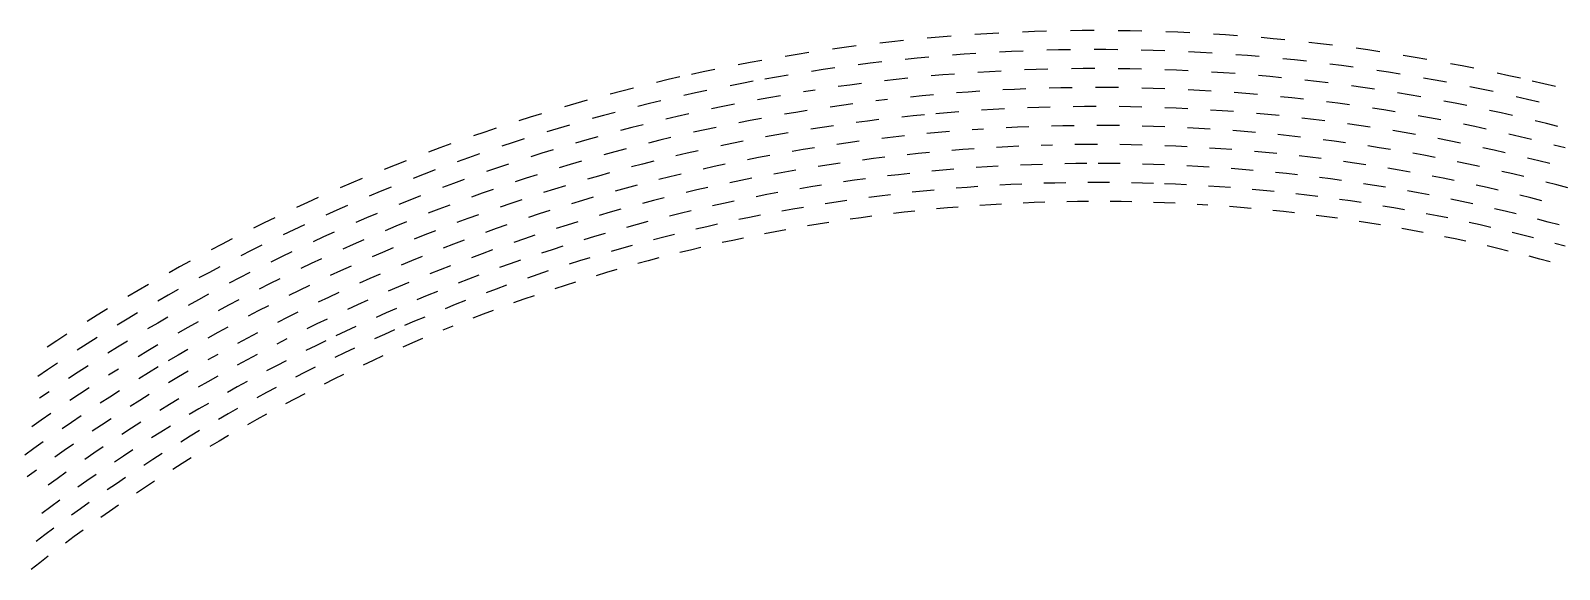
# Model space of a CAD drawing. Header units: metres. Extents: x -298 to 300, y -298 to 299.
# Drawn here: x -167.5 to 73.3, y 214.4 to 299.3 of the extents above; entities that cross this region are included whole.
import ezdxf

# ---------------------------------------------------------------- set-up
doc = ezdxf.new("R2010")
doc.units = ezdxf.units.M

msp = doc.modelspace()

# ---------------------------------------------------------------- linework, layer by layer
for p, q in [((-16.900705, 298.7572, -692.8203), (-18.777231, 298.6421, -692.8203)), ((-15.023447, 298.86053, -692.8203), (-16.900705, 298.7572, -692.8203)), ((-9.388193, 299.09973, -692.8203), (-11.26716, 299.03186, -692.8203)), ((-7.508921, 299.15588, -692.8203), (-9.388193, 299.09973, -692.8203)), ((-1.869211, 299.25342, -692.8203), (-3.749277, 299.23273, -692.8203)), ((0.011038, 299.26233, -692.8203), (-1.869211, 299.25342, -692.8203)), ((5.651602, 299.21814, -692.8203), (3.771475, 299.2447, -692.8203)), ((7.531546, 299.17975, -692.8203), (5.651602, 299.21814, -692.8203)), ((13.169485, 298.99377, -692.8203), (11.290518, 299.06763, -692.8203)), ((15.047903, 298.9082, -692.8203), (13.169485, 298.99377, -692.8203)), ((20.679617, 298.58063, -692.8203), (18.80303, 298.70166, -692.8203)), ((22.55535, 298.44788, -692.8203), (20.679617, 298.58063, -692.8203)), ((-39.351513, 296.599, -692.8203), (-41.21388, 296.3429, -692.8203)), ((-37.48762, 296.84344, -692.8203), (-39.351513, 296.599, -692.8203)), ((-31.887094, 297.5064, -692.8203), (-33.75532, 297.29712, -692.8203)), ((-30.017527, 297.70392, -692.8203), (-31.887094, 297.5064, -692.8203)), ((-24.401926, 298.22595, -692.8203), (-26.274912, 298.06372, -692.8203)), ((-22.527903, 298.37646, -692.8203), (-24.401926, 298.22595, -692.8203)), ((-5.599497, 296.20953, -692.8203), (-7.460398, 296.1654, -692.8203)), ((-3.738352, 296.24194, -692.8203), (-5.599497, 296.20953, -692.8203)), ((1.845999, 296.26892, -692.8203), (-0.015513, 296.2716, -692.8203)), ((3.707449, 296.25452, -692.8203), (1.845999, 296.26892, -692.8203)), ((9.290884, 296.14117, -692.8203), (7.429983, 296.19067, -692.8203)), ((28.177298, 297.97882, -692.8203), (26.304312, 298.1469, -692.8203)), ((30.049185, 297.79895, -692.8203), (28.177298, 297.97882, -692.8203)), ((35.657764, 297.18872, -692.8203), (33.78954, 297.40393, -692.8203)), ((37.524647, 296.96185, -692.8203), (35.657764, 297.18872, -692.8203)), ((43.11632, 296.21094, -692.8203), (41.254017, 296.4729, -692.8203)), ((44.97698, 295.93713, -692.8203), (43.11632, 296.21094, -692.8203)), ((-54.199352, 294.2232, -692.8203), (-56.046276, 293.87384, -692.8203)), ((-52.35023, 294.5609, -692.8203), (-54.199352, 294.2232, -692.8203)), ((-46.79054, 295.5044, -692.8203), (-48.645763, 295.20154, -692.8203)), ((-44.933422, 295.79553, -692.8203), (-46.79054, 295.5044, -692.8203)), ((-35.29304, 294.10352, -692.8203), (-37.139843, 293.87286, -692.8203)), ((-33.444836, 294.32245, -692.8203), (-35.29304, 294.10352, -692.8203)), ((-27.892282, 294.90967, -692.8203), (-29.744394, 294.7256, -692.8203)), ((-26.039072, 295.08215, -692.8203), (-27.892282, 294.90967, -692.8203)), ((-20.473337, 295.52966, -692.8203), (-22.329538, 295.39215, -692.8203)), ((-18.616282, 295.65552, -692.8203), (-20.473337, 295.52966, -692.8203)), ((-13.040842, 295.963, -692.8203), (-14.899973, 295.8722, -692.8203)), ((-11.181162, 296.04224, -692.8203), (-13.040842, 295.963, -692.8203)), ((11.15148, 296.07996, -692.8203), (9.290884, 296.14117, -692.8203)), ((16.730581, 295.82635, -692.8203), (14.871389, 295.9226, -692.8203)), ((18.589102, 295.71844, -692.8203), (16.730581, 295.82635, -692.8203)), ((24.160269, 295.32465, -692.8203), (22.304007, 295.4676, -692.8203)), ((26.015615, 295.17004, -692.8203), (24.160269, 295.32465, -692.8203)), ((31.575308, 294.63635, -692.8203), (29.723196, 294.82593, -692.8203)), ((33.426258, 294.43518, -692.8203), (31.575308, 294.63635, -692.8203)), ((38.970997, 293.76196, -692.8203), (37.124134, 293.998, -692.8203)), ((40.816395, 293.51428, -692.8203), (38.970997, 293.76196, -692.8203)), ((50.548267, 295.0459, -692.8203), (48.693043, 295.3546, -692.8203)), ((52.40154, 294.72546, -692.8203), (50.548267, 295.0459, -692.8203)), ((57.948902, 293.69446, -692.8203), (56.101917, 294.04974, -692.8203)), ((-67.07819, 291.5348, -692.8203), (-68.907845, 291.1046, -692.8203)), ((-65.2458, 291.9535, -692.8203), (-67.07819, 291.5348, -692.8203)), ((-61.573376, 292.7563, -692.8203), (-63.41084, 292.36066, -692.8203)), ((-59.73335, 293.14038, -692.8203), (-61.573376, 292.7563, -692.8203)), ((-50.020763, 291.9347, -692.8203), (-51.853344, 291.6117, -692.8203)), ((-48.18617, 292.24622, -692.8203), (-50.020763, 291.9347, -692.8203)), ((-42.67085, 293.11157, -692.8203), (-44.511242, 292.83466, -692.8203)), ((-40.828808, 293.37695, -692.8203), (-42.67085, 293.11157, -692.8203)), ((-31.166636, 291.56787, -692.8203), (-32.997448, 291.36328, -692.8203)), ((-29.334543, 291.761, -692.8203), (-31.166636, 291.56787, -692.8203)), ((-23.831308, 292.27118, -692.8203), (-25.666819, 292.11267, -692.8203)), ((-21.994883, 292.4182, -692.8203), (-23.831308, 292.27118, -692.8203)), ((-16.480356, 292.78992, -692.8203), (-18.319345, 292.6776, -692.8203)), ((-14.640696, 292.89075, -692.8203), (-16.480356, 292.78992, -692.8203)), ((-9.118357, 293.12378, -692.8203), (-10.959665, 293.05774, -692.8203)), ((-7.276743, 293.17834, -692.8203), (-9.118357, 293.12378, -692.8203)), ((-1.75001, 293.27258, -692.8203), (-3.592478, 293.2528, -692.8203)), ((0.09252, 293.28088, -692.8203), (-1.75001, 293.27258, -692.8203)), ((5.620047, 293.2362, -692.8203), (3.777578, 293.2627, -692.8203)), ((7.462271, 293.19812, -692.8203), (5.620047, 293.2362, -692.8203)), ((12.987112, 293.0146, -692.8203), (11.145865, 293.08734, -692.8203)), ((14.827932, 292.93024, -692.8203), (12.987112, 293.0146, -692.8203)), ((20.34667, 292.6079, -692.8203), (18.507742, 292.72693, -692.8203)), ((22.184805, 292.4773, -692.8203), (20.34667, 292.6079, -692.8203)), ((27.69396, 292.01636, -692.8203), (25.858511, 292.18152, -692.8203)), ((29.52831, 291.83966, -692.8203), (27.69396, 292.01636, -692.8203)), ((35.02434, 291.24036, -692.8203), (33.19353, 291.45166, -692.8203)), ((46.3427, 292.70184, -692.8203), (44.502308, 292.98425, -692.8203)), ((48.181324, 292.4079, -692.8203), (46.3427, 292.70184, -692.8203)), ((53.68572, 291.4568, -692.8203), (51.852894, 291.7854, -692.8203)), ((55.516468, 291.11676, -692.8203), (53.68572, 291.4568, -692.8203)), ((59.793568, 293.3275, -692.8203), (57.948902, 293.69446, -692.8203)), ((65.31347, 292.15735, -692.8203), (63.47594, 292.55896, -692.8203)), ((67.14849, 291.74414, -692.8203), (65.31347, 292.15735, -692.8203)), ((-74.38001, 289.74524, -692.8203), (-76.19825, 289.26917, -692.8203)), ((-72.558846, 290.20984, -692.8203), (-74.38001, 289.74524, -692.8203)), ((-62.8025, 289.43237, -692.8203), (-64.619026, 289.02905, -692.8203)), ((-60.983532, 289.82422, -692.8203), (-62.8025, 289.43237, -692.8203)), ((-55.512157, 290.93103, -692.8203), (-57.33827, 290.5736, -692.8203)), ((-53.68385, 291.2771, -692.8203), (-55.512157, 290.93103, -692.8203)), ((-49.40608, 289.00568, -692.8203), (-51.220226, 288.68658, -692.8203)), ((-43.951855, 289.8946, -692.8203), (-45.7718, 289.60974, -692.8203)), ((-38.48164, 290.68054, -692.8203), (-40.306713, 290.43005, -692.8203)), ((-36.65504, 290.91962, -692.8203), (-38.48164, 290.68054, -692.8203)), ((-27.111399, 288.97534, -692.8203), (-28.926096, 288.79626, -692.8203)), ((-25.295664, 289.143, -692.8203), (-27.111399, 288.97534, -692.8203)), ((-19.842356, 289.5775, -692.8203), (-21.66102, 289.4441, -692.8203)), ((-18.022898, 289.69952, -692.8203), (-19.842356, 289.5775, -692.8203)), ((-12.56019, 289.99695, -692.8203), (-14.381723, 289.90918, -692.8203)), ((-10.738169, 290.07312, -692.8203), (-12.56019, 289.99695, -692.8203)), ((-5.26948, 290.23315, -692.8203), (-7.092722, 290.19128, -692.8203)), ((-3.446055, 290.2636, -692.8203), (-5.26948, 290.23315, -692.8203)), ((2.025137, 290.28613, -692.8203), (0.201345, 290.2901, -692.8203)), ((3.848867, 290.27075, -692.8203), (2.025137, 290.28613, -692.8203)), ((9.319143, 290.15582, -692.8203), (7.495962, 290.20557, -692.8203)), ((11.141958, 290.0946, -692.8203), (9.319143, 290.15582, -692.8203)), ((16.60784, 289.84222, -692.8203), (14.786367, 289.93774, -692.8203)), ((18.42864, 289.73523, -692.8203), (16.60784, 289.84222, -692.8203)), ((23.886648, 289.34552, -692.8203), (22.068106, 289.48682, -692.8203)), ((25.704275, 289.19275, -692.8203), (23.886648, 289.34552, -692.8203)), ((36.85375, 291.01758, -692.8203), (35.02434, 291.24036, -692.8203)), ((42.33318, 290.2804, -692.8203), (40.50823, 290.5376, -692.8203)), ((44.156483, 290.01172, -692.8203), (42.33318, 290.2804, -692.8203)), ((49.615955, 289.13702, -692.8203), (47.797962, 289.44006, -692.8203)), ((51.431995, 288.82263, -692.8203), (49.615955, 289.13702, -692.8203)), ((60.995472, 290.0276, -692.8203), (59.171375, 290.4021, -692.8203)), ((62.817127, 289.6416, -692.8203), (60.995472, 290.0276, -692.8203)), ((70.81054, 290.8833, -692.8203), (68.98083, 291.31946, -692.8203)), ((72.63744, 290.4356, -692.8203), (70.81054, 290.8833, -692.8203)), ((-81.634346, 287.77283, -692.8203), (-83.43995, 287.25122, -692.8203)), ((-79.82545, 288.28296, -692.8203), (-81.634346, 287.77283, -692.8203)), ((-70.05262, 287.75092, -692.8203), (-71.858345, 287.30212, -692.8203)), ((-68.24415, 288.18835, -692.8203), (-70.05262, 287.75092, -692.8203)), ((-58.4557, 287.2964, -692.8203), (-60.258923, 286.9204, -692.8203)), ((-56.650158, 287.6609, -692.8203), (-58.4557, 287.2964, -692.8203)), ((-51.220226, 288.68658, -692.8203), (-53.03236, 288.35608, -692.8203)), ((-45.196423, 286.6728, -692.8203), (-46.996105, 286.38013, -692.8203)), ((-39.786816, 287.4828, -692.8203), (-41.591747, 287.22412, -692.8203)), ((-37.980297, 287.7301, -692.8203), (-39.786816, 287.4828, -692.8203)), ((-32.55183, 288.40393, -692.8203), (-34.362743, 288.19067, -692.8203)), ((-15.926889, 286.83008, -692.8203), (-17.728464, 286.7213, -692.8203)), ((-14.124704, 286.92755, -692.8203), (-15.926889, 286.83008, -692.8203)), ((-8.714853, 287.15198, -692.8203), (-10.518625, 287.0885, -692.8203)), ((-6.910715, 287.2041, -692.8203), (-8.714853, 287.15198, -692.8203)), ((-1.496714, 287.29248, -692.8203), (-3.301585, 287.27435, -692.8203)), ((0.308279, 287.29932, -692.8203), (-1.496714, 287.29248, -692.8203)), ((5.723013, 287.2516, -692.8203), (3.918203, 287.2788, -692.8203)), ((7.527639, 287.213, -692.8203), (5.723013, 287.2516, -692.8203)), ((12.939688, 287.0293, -692.8203), (11.136099, 287.10187, -692.8203)), ((14.74291, 286.94537, -692.8203), (12.939688, 287.0293, -692.8203)), ((20.148855, 286.62573, -692.8203), (18.347525, 286.74353, -692.8203)), ((21.949453, 286.49646, -692.8203), (20.148855, 286.62573, -692.8203)), ((31.150991, 288.66608, -692.8203), (29.336477, 288.85303, -692.8203)), ((32.964222, 288.4677, -692.8203), (31.150991, 288.66608, -692.8203)), ((38.39623, 287.80426, -692.8203), (36.586964, 288.03674, -692.8203)), ((40.20403, 287.56036, -692.8203), (38.39623, 287.80426, -692.8203)), ((45.617847, 286.76062, -692.8203), (43.81493, 287.03857, -692.8203)), ((47.419056, 286.4713, -692.8203), (45.617847, 286.76062, -692.8203)), ((56.86797, 287.8109, -692.8203), (55.058094, 288.15955, -692.8203)), ((58.675587, 287.45093, -692.8203), (56.86797, 287.8109, -692.8203)), ((64.08465, 286.30298, -692.8203), (62.284046, 286.69696, -692.8203)), ((68.267204, 288.41504, -692.8203), (66.45312, 288.83533, -692.8203)), ((70.07873, 287.9834, -692.8203), (68.267204, 288.41504, -692.8203)), ((-88.83643, 285.61877, -692.8203), (-90.6283, 285.052, -692.8203)), ((-87.041084, 286.1742, -692.8203), (-88.83643, 285.61877, -692.8203)), ((-82.62971, 284.37225, -692.8203), (-84.413826, 283.8446, -692.8203)), ((-77.25794, 285.88794, -692.8203), (-79.051704, 285.39392, -692.8203)), ((-75.46107, 286.3706, -692.8203), (-77.25794, 285.88794, -692.8203)), ((-71.02479, 284.42773, -692.8203), (-72.80958, 283.97296, -692.8203)), ((-65.653694, 285.72485, -692.8203), (-67.446785, 285.3037, -692.8203)), ((-63.85792, 286.13464, -692.8203), (-65.653694, 285.72485, -692.8203)), ((-54.17512, 285.0968, -692.8203), (-55.96455, 284.7478, -692.8203)), ((-52.383434, 285.43457, -692.8203), (-54.17512, 285.0968, -692.8203)), ((-46.996105, 286.38013, -692.8203), (-48.793835, 286.07623, -692.8203)), ((-41.05531, 284.27985, -692.8203), (-42.84004, 284.0133, -692.8203)), ((-35.691418, 285.0122, -692.8203), (-37.480907, 284.7793, -692.8203)), ((-33.900463, 285.2339, -692.8203), (-35.691418, 285.0122, -692.8203)), ((-28.519602, 285.83124, -692.8203), (-30.314463, 285.64343, -692.8203)), ((-26.723581, 286.0078, -692.8203), (-28.519602, 285.83124, -692.8203)), ((-23.128305, 286.32715, -692.8203), (-24.926462, 286.1731, -692.8203)), ((-21.329233, 286.46985, -692.8203), (-23.128305, 286.32715, -692.8203)), ((-4.945322, 284.2566, -692.8203), (-6.730967, 284.2168, -692.8203)), ((-3.159373, 284.28503, -692.8203), (-4.945322, 284.2566, -692.8203)), ((2.199087, 284.30328, -692.8203), (0.412893, 284.30847, -692.8203)), ((3.98522, 284.28687, -692.8203), (2.199087, 284.30328, -692.8203)), ((9.342642, 284.17047, -692.8203), (7.557058, 284.22046, -692.8203)), ((11.12792, 284.1092, -692.8203), (9.342642, 284.17047, -692.8203)), ((27.345877, 286.04102, -692.8203), (25.548025, 286.2041, -692.8203)), ((29.14269, 285.86658, -692.8203), (27.345877, 286.04102, -692.8203)), ((34.526234, 285.27563, -692.8203), (32.73296, 285.4839, -692.8203)), ((36.318226, 285.05615, -692.8203), (34.526234, 285.27563, -692.8203)), ((41.685413, 284.33008, -692.8203), (39.897816, 284.58337, -692.8203)), ((43.471363, 284.06555, -692.8203), (41.685413, 284.33008, -692.8203)), ((52.811268, 285.53577, -692.8203), (51.015797, 285.8589, -692.8203)), ((54.604664, 285.2013, -692.8203), (52.811268, 285.53577, -692.8203)), ((59.971912, 284.1305, -692.8203), (58.185047, 284.49866, -692.8203)), ((61.75646, 283.7511, -692.8203), (59.971912, 284.1305, -692.8203)), ((65.882744, 285.89764, -692.8203), (64.08465, 286.30298, -692.8203)), ((71.26147, 284.614, -692.8203), (69.471245, 285.05322, -692.8203)), ((73.04888, 284.1637, -692.8203), (71.26147, 284.614, -692.8203)), ((-95.98194, 283.28455, -692.8203), (-97.75892, 282.67297, -692.8203)), ((-94.20112, 283.8849, -692.8203), (-95.98194, 283.28455, -692.8203)), ((-89.74561, 282.19446, -692.8203), (-91.515816, 281.62213, -692.8203)), ((-84.413826, 283.8446, -692.8203), (-86.19453, 283.30566, -692.8203)), ((-79.91889, 282.04193, -692.8203), (-81.68842, 281.5313, -692.8203)), ((-78.14619, 282.54138, -692.8203), (-79.91889, 282.04193, -692.8203)), ((-72.80958, 283.97296, -692.8203), (-74.59144, 283.50696, -692.8203)), ((-68.42414, 281.99115, -692.8203), (-70.19367, 281.55273, -692.8203)), ((-66.65186, 282.41846, -692.8203), (-68.42414, 281.99115, -692.8203)), ((-61.319286, 283.63342, -692.8203), (-63.099377, 283.23962, -692.8203)), ((-59.536755, 284.0161, -692.8203), (-61.319286, 283.63342, -692.8203)), ((-55.280895, 281.83423, -692.8203), (-57.049877, 281.47833, -692.8203)), ((-49.96101, 282.83508, -692.8203), (-51.7364, 282.51257, -692.8203)), ((-48.183605, 283.14636, -692.8203), (-49.96101, 282.83508, -692.8203)), ((-42.84004, 284.0133, -692.8203), (-44.62306, 283.73547, -692.8203)), ((-36.983776, 281.82825, -692.8203), (-38.753185, 281.58728, -692.8203)), ((-31.666636, 282.4843, -692.8203), (-33.44044, 282.27673, -692.8203)), ((-29.891611, 282.68073, -692.8203), (-31.666636, 282.4843, -692.8203)), ((-24.559519, 283.203, -692.8203), (-26.338022, 283.0401, -692.8203)), ((-22.780039, 283.3548, -692.8203), (-24.559519, 283.203, -692.8203)), ((-17.436228, 283.74292, -692.8203), (-19.218332, 283.62476, -692.8203)), ((-12.085947, 284.03033, -692.8203), (-13.870005, 283.94574, -692.8203)), ((-10.301401, 284.1037, -692.8203), (-12.085947, 284.03033, -692.8203)), ((16.480947, 283.85815, -692.8203), (14.697134, 283.953, -692.8203)), ((18.26415, 283.75208, -692.8203), (16.480947, 283.85815, -692.8203)), ((23.609426, 283.36658, -692.8203), (21.828482, 283.50623, -692.8203)), ((25.389517, 283.2157, -692.8203), (23.609426, 283.36658, -692.8203)), ((30.723623, 282.69592, -692.8203), (28.946646, 282.88037, -692.8203)), ((32.49944, 282.50037, -692.8203), (30.723623, 282.69592, -692.8203)), ((37.81902, 281.84674, -692.8203), (36.04717, 282.07574, -692.8203)), ((39.589405, 281.60657, -692.8203), (37.81902, 281.84674, -692.8203)), ((48.818836, 283.20483, -692.8203), (47.038136, 283.50293, -692.8203)), ((50.597645, 282.8955, -692.8203), (48.818836, 283.20483, -692.8203)), ((55.922047, 281.90063, -692.8203), (54.14928, 282.2434, -692.8203)), ((57.692554, 281.54675, -692.8203), (55.922047, 281.90063, -692.8203)), ((67.09527, 282.54565, -692.8203), (65.31817, 282.95862, -692.8203)), ((68.869804, 282.12146, -692.8203), (67.09527, 282.54565, -692.8203)), ((-103.06617, 280.77155, -692.8203), (-104.827156, 280.1156, -692.8203)), ((-101.301094, 281.4165, -692.8203), (-103.06617, 280.77155, -692.8203)), ((-96.80427, 279.83862, -692.8203), (-98.559456, 279.222, -692.8203)), ((-91.515816, 281.62213, -692.8203), (-93.28236, 281.0387, -692.8203)), ((-86.97718, 279.93298, -692.8203), (-88.73322, 279.37805, -692.8203)), ((-85.21766, 280.4768, -692.8203), (-86.97718, 279.93298, -692.8203)), ((-75.48524, 280.1709, -692.8203), (-77.24311, 279.68823, -692.8203)), ((-73.72431, 280.64258, -692.8203), (-75.48524, 280.1709, -692.8203)), ((-64.10206, 279.94397, -692.8203), (-65.858894, 279.5327, -692.8203)), ((-62.342724, 280.34412, -692.8203), (-64.10206, 279.94397, -692.8203)), ((-57.049877, 281.47833, -692.8203), (-58.81654, 281.11133, -692.8203)), ((-51.091625, 279.5902, -692.8203), (-52.84663, 279.26062, -692.8203)), ((-45.81471, 280.5125, -692.8203), (-47.575634, 280.21606, -692.8203)), ((-44.05189, 280.79785, -692.8203), (-45.81471, 280.5125, -692.8203)), ((-38.753185, 281.58728, -692.8203), (-40.52113, 281.3352, -692.8203)), ((-32.982616, 279.31934, -692.8203), (-34.73646, 279.10358, -692.8203)), ((-27.713388, 279.9005, -692.8203), (-29.471018, 279.71777, -692.8203)), ((-25.95466, 280.07214, -692.8203), (-27.713388, 279.9005, -692.8203)), ((-20.672312, 280.5207, -692.8203), (-22.43403, 280.3822, -692.8203)), ((-18.909678, 280.64807, -692.8203), (-20.672312, 280.5207, -692.8203)), ((-13.617502, 280.96375, -692.8203), (-15.382212, 280.86963, -692.8203)), ((-11.852182, 281.0468, -692.8203), (-13.617502, 280.96375, -692.8203)), ((-6.553537, 281.22943, -692.8203), (-8.320139, 281.1797, -692.8203)), ((-1.252146, 281.31213, -692.8203), (-3.01948, 281.29565, -692.8203)), ((0.515249, 281.3175, -692.8203), (-1.252146, 281.31213, -692.8203)), ((5.81719, 281.26703, -692.8203), (4.049978, 281.29492, -692.8203)), ((7.584219, 281.22797, -692.8203), (5.81719, 281.26703, -692.8203)), ((12.883535, 281.04425, -692.8203), (11.117483, 281.11658, -692.8203)), ((14.649099, 280.96082, -692.8203), (12.883535, 281.04425, -692.8203)), ((19.942312, 280.64392, -692.8203), (18.178518, 280.76062, -692.8203)), ((21.705252, 280.5161, -692.8203), (19.942312, 280.64392, -692.8203)), ((26.989065, 280.06635, -692.8203), (25.22875, 280.22736, -692.8203)), ((28.748343, 279.8943, -692.8203), (26.989065, 280.06635, -692.8203)), ((34.019398, 279.31183, -692.8203), (32.2636, 279.51703, -692.8203)), ((35.773914, 279.09558, -692.8203), (34.019398, 279.31183, -692.8203)), ((44.8911, 280.81946, -692.8203), (43.125538, 281.09296, -692.8203)), ((46.655018, 280.5349, -692.8203), (44.8911, 280.81946, -692.8203)), ((51.935474, 279.61475, -692.8203), (50.177235, 279.9325, -692.8203)), ((53.6917, 279.28595, -692.8203), (51.935474, 279.61475, -692.8203)), ((62.99053, 280.41833, -692.8203), (61.226856, 280.80554, -692.8203)), ((64.7517, 280.02002, -692.8203), (62.99053, 280.41833, -692.8203)), ((74.17687, 280.78223, -692.8203), (72.41064, 281.23975, -692.8203)), ((-110.084785, 278.08142, -692.8203), (-111.82862, 277.38147, -692.8203)), ((-108.336494, 278.7705, -692.8203), (-110.084785, 278.08142, -692.8203)), ((-103.801155, 277.30627, -692.8203), (-105.54023, 276.64575, -692.8203)), ((-98.559456, 279.222, -692.8203), (-100.31068, 278.59436, -692.8203)), ((-93.97993, 277.64734, -692.8203), (-95.72144, 277.04858, -692.8203)), ((-92.23469, 278.23523, -692.8203), (-93.97993, 277.64734, -692.8203)), ((-82.49799, 278.1739, -692.8203), (-84.24317, 277.64716, -692.8203)), ((-80.74958, 278.68964, -692.8203), (-82.49799, 278.1739, -692.8203)), ((-71.11323, 278.2329, -692.8203), (-72.85908, 277.7777, -692.8203)), ((-69.36451, 278.6772, -692.8203), (-71.11323, 278.2329, -692.8203)), ((-59.844555, 277.83258, -692.8203), (-61.58827, 277.44812, -692.8203)), ((-58.098522, 278.20605, -692.8203), (-59.844555, 277.83258, -692.8203)), ((-52.84663, 279.26062, -692.8203), (-54.599438, 278.9201, -692.8203)), ((-48.71046, 276.9818, -692.8203), (-50.44911, 276.66736, -692.8203)), ((-46.9698, 277.2854, -692.8203), (-48.71046, 276.9818, -692.8203)), ((-41.73689, 278.1305, -692.8203), (-43.482983, 277.85974, -692.8203)), ((-39.989147, 278.39026, -692.8203), (-41.73689, 278.1305, -692.8203)), ((-34.73646, 279.10358, -692.8203), (-36.488842, 278.87683, -692.8203)), ((-23.832407, 277.2621, -692.8203), (-25.573557, 277.10388, -692.8203)), ((-22.09028, 277.40942, -692.8203), (-23.832407, 277.2621, -692.8203)), ((-16.858652, 277.78564, -692.8203), (-18.603342, 277.6712, -692.8203)), ((-15.113291, 277.88916, -692.8203), (-16.858652, 277.78564, -692.8203)), ((-9.873667, 278.1338, -692.8203), (-11.620737, 278.06323, -692.8203)), ((-8.126169, 278.19336, -692.8203), (-9.873667, 278.1338, -692.8203)), ((-2.881785, 278.30627, -692.8203), (-4.630136, 278.2796, -692.8203)), ((-1.133311, 278.3219, -692.8203), (-2.881785, 278.30627, -692.8203)), ((2.363943, 278.3203, -692.8203), (0.615286, 278.3266, -692.8203)), ((4.112478, 278.30298, -692.8203), (2.363943, 278.3203, -692.8203)), ((9.357107, 278.18524, -692.8203), (7.609121, 278.23547, -692.8203)), ((11.104788, 278.12402, -692.8203), (9.357107, 278.18524, -692.8203)), ((16.345022, 277.87445, -692.8203), (14.598806, 277.96863, -692.8203)), ((18.090628, 277.7693, -692.8203), (16.345022, 277.87445, -692.8203)), ((23.323233, 277.38818, -692.8203), (21.579824, 277.52618, -692.8203)), ((25.065725, 277.2392, -692.8203), (23.323233, 277.38818, -692.8203)), ((30.287283, 276.72662, -692.8203), (28.547842, 276.90845, -692.8203)), ((41.02886, 278.38086, -692.8203), (39.278736, 278.63013, -692.8203)), ((42.777454, 278.1206, -692.8203), (41.02886, 278.38086, -692.8203)), ((48.01305, 277.27405, -692.8203), (46.26958, 277.56714, -692.8203)), ((49.754627, 276.9699, -692.8203), (48.01305, 277.27405, -692.8203)), ((58.94762, 278.2334, -692.8203), (57.197865, 278.5952, -692.8203)), ((60.695118, 277.86047, -692.8203), (58.94762, 278.2334, -692.8203)), ((65.92315, 276.67615, -692.8203), (64.182976, 277.0819, -692.8203)), ((70.01977, 278.7588, -692.8203), (68.26641, 279.1902, -692.8203)), ((71.7705, 278.31628, -692.8203), (70.01977, 278.7588, -692.8203)), ((-117.03327, 275.21594, -692.8203), (-118.75892, 274.4724, -692.8203)), ((-115.302925, 275.94867, -692.8203), (-117.03327, 275.21594, -692.8203)), ((-110.732, 274.59894, -692.8203), (-112.453865, 273.89502, -692.8203)), ((-105.54023, 276.64575, -692.8203), (-107.275154, 275.97437, -692.8203)), ((-100.92274, 275.18665, -692.8203), (-102.64857, 274.54425, -692.8203)), ((-99.19294, 275.8181, -692.8203), (-100.92274, 275.18665, -692.8203)), ((-89.45814, 276.00134, -692.8203), (-91.1894, 275.43097, -692.8203)), ((-87.723274, 276.5609, -692.8203), (-89.45814, 276.00134, -692.8203)), ((-83.27058, 274.8169, -692.8203), (-84.994576, 274.2854, -692.8203)), ((-78.078865, 276.3463, -692.8203), (-79.81263, 275.8474, -692.8203)), ((-76.34193, 276.83435, -692.8203), (-78.078865, 276.3463, -692.8203)), ((-71.99598, 274.9121, -692.8203), (-73.720955, 274.45142, -692.8203)), ((-66.804146, 276.22913, -692.8203), (-68.537544, 275.80103, -692.8203)), ((-65.06812, 276.64636, -692.8203), (-66.804146, 276.22913, -692.8203)), ((-60.83601, 274.55157, -692.8203), (-62.55897, 274.16095, -692.8203)), ((-55.6526, 275.6584, -692.8203), (-57.3827, 275.3003, -692.8203)), ((-53.92024, 276.0056, -692.8203), (-55.6526, 275.6584, -692.8203)), ((-44.642162, 274.6432, -692.8203), (-46.366283, 274.3543, -692.8203)), ((-42.916332, 274.92126, -692.8203), (-44.642162, 274.6432, -692.8203)), ((-37.72859, 275.69043, -692.8203), (-39.459423, 275.44495, -692.8203)), ((-35.996166, 275.92505, -692.8203), (-37.72859, 275.69043, -692.8203)), ((-30.790537, 276.5636, -692.8203), (-32.52711, 276.36157, -692.8203)), ((-29.052683, 276.75458, -692.8203), (-30.790537, 276.5636, -692.8203)), ((-20.024424, 274.57068, -692.8203), (-21.748789, 274.4364, -692.8203)), ((-18.299204, 274.6941, -692.8203), (-20.024424, 274.57068, -692.8203)), ((-13.119333, 274.9994, -692.8203), (-14.846628, 274.90845, -692.8203)), ((-11.391489, 275.0794, -692.8203), (-13.119333, 274.9994, -692.8203)), ((-6.205393, 275.2544, -692.8203), (-7.934458, 275.20697, -692.8203)), ((-4.476023, 275.29102, -692.8203), (-6.205393, 275.2544, -692.8203)), ((0.713125, 275.33563, -692.8203), (-1.016672, 275.33167, -692.8203)), ((2.442922, 275.3288, -692.8203), (0.713125, 275.33563, -692.8203)), ((7.631765, 275.24304, -692.8203), (5.902334, 275.28247, -692.8203)), ((9.360952, 275.19263, -692.8203), (7.631765, 275.24304, -692.8203)), ((12.818228, 275.05945, -692.8203), (11.089773, 275.13147, -692.8203)), ((14.546194, 274.9765, -692.8203), (12.818228, 275.05945, -692.8203)), ((19.726675, 274.66266, -692.8203), (18.000479, 274.77808, -692.8203)), ((21.452078, 274.53638, -692.8203), (19.726675, 274.66266, -692.8203)), ((32.025562, 276.53394, -692.8203), (30.287283, 276.72662, -692.8203)), ((37.232777, 275.89026, -692.8203), (35.4984, 276.11572, -692.8203)), ((38.965748, 275.65393, -692.8203), (37.232777, 275.89026, -692.8203)), ((44.155445, 274.87964, -692.8203), (42.427174, 275.14856, -692.8203)), ((45.882008, 274.5998, -692.8203), (44.155445, 274.87964, -692.8203)), ((54.967457, 275.99194, -692.8203), (53.23186, 276.32886, -692.8203)), ((56.700916, 275.64417, -692.8203), (54.967457, 275.99194, -692.8203)), ((61.887745, 274.53546, -692.8203), (60.16112, 274.9159, -692.8203)), ((63.611988, 274.14417, -692.8203), (61.887745, 274.53546, -692.8203)), ((67.66082, 276.25946, -692.8203), (65.92315, 276.67615, -692.8203)), ((72.85766, 274.94403, -692.8203), (71.128105, 275.39343, -692.8203)), ((74.58434, 274.48376, -692.8203), (72.85766, 274.94403, -692.8203)), ((-123.907234, 272.17688, -692.8203), (-125.613655, 271.39014, -692.8203)), ((-122.19599, 272.95276, -692.8203), (-123.907234, 272.17688, -692.8203)), ((-112.453865, 273.89502, -692.8203), (-114.17121, 273.18024, -692.8203)), ((-107.80128, 272.5523, -692.8203), (-109.51038, 271.86682, -692.8203)), ((-106.0879, 273.22705, -692.8203), (-107.80128, 272.5523, -692.8203)), ((-96.36115, 273.65472, -692.8203), (-98.07752, 273.04102, -692.8203)), ((-94.641, 274.25763, -692.8203), (-96.36115, 273.65472, -692.8203)), ((-90.146, 272.62604, -692.8203), (-91.85609, 272.0514, -692.8203)), ((-84.994576, 274.2854, -692.8203), (-86.71522, 273.74304, -692.8203)), ((-80.59058, 272.50055, -692.8203), (-82.30012, 271.9859, -692.8203)), ((-78.877815, 273.00446, -692.8203), (-80.59058, 272.50055, -692.8203)), ((-73.720955, 274.45142, -692.8203), (-75.44294, 273.97986, -692.8203)), ((-69.4253, 272.49048, -692.8203), (-71.13514, 272.04602, -692.8203)), ((-67.712715, 272.92432, -692.8203), (-69.4253, 272.49048, -692.8203)), ((-62.55897, 274.16095, -692.8203), (-64.27949, 273.75952, -692.8203)), ((-56.66914, 272.39404, -692.8203), (-58.378674, 272.02966, -692.8203)), ((-51.52699, 273.42273, -692.8203), (-53.243237, 273.09058, -692.8203)), ((-49.808727, 273.74402, -692.8203), (-51.52699, 273.42273, -692.8203)), ((-40.64271, 272.24622, -692.8203), (-42.35188, 271.98242, -692.8203)), ((-38.931957, 272.49915, -692.8203), (-40.64271, 272.24622, -692.8203)), ((-33.790478, 273.1936, -692.8203), (-35.50575, 272.9729, -692.8203)), ((-32.073803, 273.40356, -692.8203), (-33.790478, 273.1936, -692.8203)), ((-26.916208, 273.96863, -692.8203), (-28.636606, 273.79114, -692.8203)), ((-25.194773, 274.13538, -692.8203), (-26.916208, 273.96863, -692.8203)), ((-9.454966, 272.16333, -692.8203), (-11.16456, 272.09552, -692.8203)), ((-7.745005, 272.22046, -692.8203), (-9.454966, 272.16333, -692.8203)), ((-2.613291, 272.3272, -692.8203), (-4.324106, 272.30237, -692.8203)), ((-0.902354, 272.3413, -692.8203), (-2.613291, 272.3272, -692.8203)), ((4.230703, 272.3191, -692.8203), (2.519705, 272.33728, -692.8203)), ((5.941519, 272.29016, -692.8203), (4.230703, 272.3191, -692.8203)), ((11.072561, 272.13904, -692.8203), (9.362539, 272.2002, -692.8203)), ((12.782217, 272.06714, -692.8203), (11.072561, 272.13904, -692.8203)), ((26.62322, 274.0924, -692.8203), (24.900442, 274.25122, -692.8203)), ((28.345022, 273.92273, -692.8203), (26.62322, 274.0924, -692.8203)), ((33.50359, 273.34894, -692.8203), (31.785269, 273.55103, -692.8203)), ((35.22063, 273.1361, -692.8203), (33.50359, 273.34894, -692.8203)), ((40.36339, 272.43286, -692.8203), (38.650562, 272.67798, -692.8203)), ((42.074574, 272.17688, -692.8203), (40.36339, 272.43286, -692.8203)), ((51.05077, 273.69525, -692.8203), (49.3297, 274.00757, -692.8203)), ((52.769825, 273.37213, -692.8203), (51.05077, 273.69525, -692.8203)), ((57.914417, 272.33795, -692.8203), (56.20171, 272.69348, -692.8203)), ((59.624928, 271.97168, -692.8203), (57.914417, 272.33795, -692.8203)), ((68.769585, 272.90552, -692.8203), (67.05297, 273.32922, -692.8203)), ((70.48351, 272.47095, -692.8203), (68.769585, 272.90552, -692.8203)), ((-129.01137, 269.78467, -692.8203), (-130.70259, 268.96606, -692.8203)), ((-119.295845, 270.9715, -692.8203), (-120.99464, 270.21387, -692.8203)), ((-117.59229, 271.7185, -692.8203), (-119.295845, 270.9715, -692.8203)), ((-114.61115, 269.7461, -692.8203), (-116.302376, 269.01788, -692.8203)), ((-112.91535, 270.46368, -692.8203), (-114.61115, 269.7461, -692.8203)), ((-103.20277, 271.1355, -692.8203), (-104.90308, 270.47888, -692.8203)), ((-101.49836, 271.78137, -692.8203), (-103.20277, 271.1355, -692.8203)), ((-96.963936, 270.26318, -692.8203), (-98.65894, 269.64575, -692.8203)), ((-91.85609, 272.0514, -692.8203), (-93.56245, 271.466, -692.8203)), ((-87.40876, 270.37775, -692.8203), (-89.104744, 269.8203, -692.8203)), ((-85.7093, 270.9245, -692.8203), (-87.40876, 270.37775, -692.8203)), ((-76.2472, 270.64813, -692.8203), (-77.9452, 270.16083, -692.8203)), ((-74.54615, 271.12476, -692.8203), (-76.2472, 270.64813, -692.8203)), ((-65.19294, 270.46484, -692.8203), (-66.890144, 270.047, -692.8203)), ((-63.493114, 270.87207, -692.8203), (-65.19294, 270.46484, -692.8203)), ((-58.378674, 272.02966, -692.8203), (-60.08595, 271.65448, -692.8203)), ((-54.26417, 269.8365, -692.8203), (-55.957775, 269.48724, -692.8203)), ((-52.56843, 270.17505, -692.8203), (-54.26417, 269.8365, -692.8203)), ((-47.46876, 271.1269, -692.8203), (-49.170605, 270.8203, -692.8203)), ((-45.764904, 271.4228, -692.8203), (-47.46876, 271.1269, -692.8203)), ((-36.712902, 269.7921, -692.8203), (-38.40669, 269.5531, -692.8203)), ((-35.01759, 270.0205, -692.8203), (-36.712902, 269.7921, -692.8203)), ((-29.92335, 270.6416, -692.8203), (-31.622751, 270.44525, -692.8203)), ((-28.222788, 270.82733, -692.8203), (-29.92335, 270.6416, -692.8203)), ((-23.114328, 271.3203, -692.8203), (-24.818186, 271.16663, -692.8203)), ((-21.409555, 271.4632, -692.8203), (-23.114328, 271.3203, -692.8203)), ((-16.29011, 271.82764, -692.8203), (-17.997324, 271.71686, -692.8203)), ((-14.582163, 271.9276, -692.8203), (-16.29011, 271.82764, -692.8203)), ((17.908072, 271.787, -692.8203), (16.200064, 271.8911, -692.8203)), ((23.027945, 271.4104, -692.8203), (21.322073, 271.54663, -692.8203)), ((24.7329, 271.26337, -692.8203), (23.027945, 271.4104, -692.8203)), ((29.841848, 270.75818, -692.8203), (28.139944, 270.93726, -692.8203)), ((31.542654, 270.56836, -692.8203), (29.841848, 270.75818, -692.8203)), ((36.63756, 269.93488, -692.8203), (34.9406, 270.15674, -692.8203)), ((38.33312, 269.7024, -692.8203), (36.63756, 269.93488, -692.8203)), ((47.19829, 271.3446, -692.8203), (45.492115, 271.6327, -692.8203)), ((48.902576, 271.04565, -692.8203), (47.19829, 271.3446, -692.8203)), ((54.003956, 270.08484, -692.8203), (52.30553, 270.41577, -692.8203)), ((55.700306, 269.74323, -692.8203), (54.003956, 270.08484, -692.8203)), ((64.74218, 270.8086, -692.8203), (63.038868, 271.20703, -692.8203)), ((66.442986, 270.3994, -692.8203), (64.74218, 270.8086, -692.8203)), ((-130.70259, 268.96606, -692.8203), (-132.3886, 268.13672, -692.8203)), ((-126.06196, 267.87714, -692.8203), (-127.7411, 267.07703, -692.8203)), ((-124.377754, 268.66663, -692.8203), (-126.06196, 267.87714, -692.8203)), ((-119.67097, 267.52966, -692.8203), (-121.34809, 266.76978, -692.8203)), ((-109.978645, 268.4452, -692.8203), (-111.66187, 267.7461, -692.8203)), ((-108.291084, 269.13367, -692.8203), (-109.978645, 268.4452, -692.8203)), ((-103.7201, 267.72986, -692.8203), (-105.39893, 267.07007, -692.8203)), ((-98.65894, 269.64575, -692.8203), (-100.350044, 269.0177, -692.8203)), ((-94.17115, 268.08435, -692.8203), (-95.85255, 267.4845, -692.8203)), ((-92.48603, 268.67365, -692.8203), (-94.17115, 268.08435, -692.8203)), ((-83.02033, 268.635, -692.8203), (-84.70551, 268.10522, -692.8203)), ((-81.331856, 269.1543, -692.8203), (-83.02033, 268.635, -692.8203)), ((-77.01478, 267.31653, -692.8203), (-78.69178, 266.82446, -692.8203)), ((-71.9654, 268.7295, -692.8203), (-73.6515, 268.26904, -692.8203)), ((-70.276436, 269.17926, -692.8203), (-71.9654, 268.7295, -692.8203)), ((-61.02473, 268.3758, -692.8203), (-62.708935, 267.98413, -692.8203)), ((-59.338085, 268.75684, -692.8203), (-61.02473, 268.3758, -692.8203)), ((-50.21632, 267.5829, -692.8203), (-51.895824, 267.25916, -692.8203)), ((-48.53474, 267.89612, -692.8203), (-50.21632, 267.5829, -692.8203)), ((-43.47865, 268.77234, -692.8203), (-45.165844, 268.49084, -692.8203)), ((-41.789623, 269.0432, -692.8203), (-43.47865, 268.77234, -692.8203)), ((43.410755, 268.94104, -692.8203), (41.719776, 269.20544, -692.8203)), ((45.100025, 268.66602, -692.8203), (43.410755, 268.94104, -692.8203)), ((50.157093, 267.77728, -692.8203), (48.473255, 268.0841, -692.8203)), ((51.838978, 267.45984, -692.8203), (50.157093, 267.77728, -692.8203)), ((60.776173, 268.65442, -692.8203), (59.086475, 269.02795, -692.8203)), ((62.46349, 268.27026, -692.8203), (60.776173, 268.65442, -692.8203)), ((67.51055, 267.0542, -692.8203), (65.83074, 267.47015, -692.8203)), ((71.529594, 269.10797, -692.8203), (69.83672, 269.54907, -692.8203)), ((73.21966, 268.65625, -692.8203), (71.529594, 269.10797, -692.8203)), ((-137.41481, 265.58557, -692.8203), (-139.07936, 264.71423, -692.8203)), ((-135.74477, 266.44653, -692.8203), (-137.41481, 265.58557, -692.8203)), ((-131.08418, 265.44543, -692.8203), (-132.74791, 264.61383, -692.8203)), ((-121.34809, 266.76978, -692.8203), (-123.020454, 265.99933, -692.8203)), ((-116.68452, 265.58557, -692.8203), (-118.349556, 264.84448, -692.8203)), ((-115.01484, 266.31628, -692.8203), (-116.68452, 265.58557, -692.8203)), ((-110.410164, 265.0277, -692.8203), (-112.071846, 264.326, -692.8203)), ((-105.39893, 267.07007, -692.8203), (-107.073616, 266.39978, -692.8203)), ((-100.87348, 265.6219, -692.8203), (-102.53919, 264.98004, -692.8203)), ((-99.20374, 266.2533, -692.8203), (-100.87348, 265.6219, -692.8203)), ((-89.740486, 266.4524, -692.8203), (-91.41169, 265.8805, -692.8203)), ((-88.06562, 267.01392, -692.8203), (-89.740486, 266.4524, -692.8203)), ((-83.703865, 265.28522, -692.8203), (-85.36793, 264.75122, -692.8203)), ((-78.69178, 266.82446, -692.8203), (-80.36573, 266.3219, -692.8203)), ((-74.4242, 264.9474, -692.8203), (-76.08643, 264.47162, -692.8203)), ((-72.75898, 265.41266, -692.8203), (-74.4242, 264.9474, -692.8203)), ((-67.74616, 266.74573, -692.8203), (-69.41993, 266.3119, -692.8203)), ((-66.06971, 267.16907, -692.8203), (-67.74616, 266.74573, -692.8203)), ((-61.926952, 265.09558, -692.8203), (-63.590466, 264.6983, -692.8203)), ((-56.921642, 266.2246, -692.8203), (-58.59248, 265.85876, -692.8203)), ((-55.248547, 266.57996, -692.8203), (-56.921642, 266.2246, -692.8203)), ((56.872364, 266.44434, -692.8203), (55.196705, 266.79333, -692.8203)), ((58.545826, 266.08472, -692.8203), (56.872364, 266.44434, -692.8203)), ((63.552296, 264.94293, -692.8203), (61.885853, 265.33398, -692.8203)), ((65.2163, 264.54138, -692.8203), (63.552296, 264.94293, -692.8203)), ((69.18774, 266.6278, -692.8203), (67.51055, 267.0542, -692.8203)), ((74.20287, 265.28528, -692.8203), (72.53399, 265.7433, -692.8203)), ((-142.39186, 262.94025, -692.8203), (-144.03969, 262.03772, -692.8203)), ((-132.74791, 264.61383, -692.8203), (-134.40639, 263.77185, -692.8203)), ((-128.00786, 263.62524, -692.8203), (-129.66023, 262.81305, -692.8203)), ((-126.35035, 264.427, -692.8203), (-128.00786, 263.62524, -692.8203)), ((-123.31611, 262.5586, -692.8203), (-124.96192, 261.77588, -692.8203)), ((-121.66541, 263.33093, -692.8203), (-123.31611, 262.5586, -692.8203)), ((-112.071846, 264.326, -692.8203), (-113.72907, 263.61383, -692.8203)), ((-107.51154, 262.99194, -692.8203), (-109.16053, 262.3084, -692.8203)), ((-105.858284, 263.66504, -692.8203), (-107.51154, 262.99194, -692.8203)), ((-96.40333, 264.10175, -692.8203), (-98.05958, 263.48804, -692.8203)), ((-94.74323, 264.70508, -692.8203), (-96.40333, 264.10175, -692.8203)), ((-91.98963, 262.51086, -692.8203), (-93.635994, 261.9248, -692.8203)), ((-90.33955, 263.08655, -692.8203), (-91.98963, 262.51086, -692.8203)), ((-85.36793, 264.75122, -692.8203), (-87.02863, 264.20667, -692.8203)), ((-81.054695, 262.9818, -692.8203), (-82.70435, 262.46448, -692.8203)), ((-79.40174, 263.48883, -692.8203), (-81.054695, 262.9818, -692.8203)), ((-70.21851, 263.005, -692.8203), (-71.86872, 262.55566, -692.8203)), ((-68.56556, 263.4439, -692.8203), (-70.21851, 263.005, -692.8203)), ((-63.590466, 264.6983, -692.8203), (-65.25147, 264.29053, -692.8203)), ((70.19274, 263.2741, -692.8203), (68.53655, 263.70697, -692.8203)), ((71.84618, 262.8308, -692.8203), (70.19274, 263.2741, -692.8203)), ((-144.03969, 262.03772, -692.8203), (-145.68178, 261.12476, -692.8203)), ((-139.34947, 261.18372, -692.8203), (-140.98619, 260.3004, -692.8203)), ((-137.70723, 262.05676, -692.8203), (-139.34947, 261.18372, -692.8203)), ((-134.5862, 260.31445, -692.8203), (-136.2176, 259.46106, -692.8203)), ((-132.94948, 261.1576, -692.8203), (-134.5862, 260.31445, -692.8203)), ((-128.2386, 260.1795, -692.8203), (-129.86928, 259.36597, -692.8203)), ((-118.67341, 261.41516, -692.8203), (-120.31214, 260.66162, -692.8203)), ((-117.029915, 262.1584, -692.8203), (-118.67341, 261.41516, -692.8203)), ((-114.081184, 260.19604, -692.8203), (-115.71235, 259.4713, -692.8203)), ((-112.44538, 260.91046, -692.8203), (-114.081184, 260.19604, -692.8203)), ((-103.00477, 261.58447, -692.8203), (-104.64503, 260.92932, -692.8203)), ((-101.36036, 262.22937, -692.8203), (-103.00477, 261.58447, -692.8203)), ((-98.55262, 260.10498, -692.8203), (-100.18372, 259.47778, -692.8203)), ((-96.91761, 260.72186, -692.8203), (-98.55262, 260.10498, -692.8203)), ((-87.63337, 260.85046, -692.8203), (-89.26948, 260.2918, -692.8203)), ((-85.99378, 261.3988, -692.8203), (-87.63337, 260.85046, -692.8203)), ((-76.801704, 261.1457, -692.8203), (-78.43995, 260.6551, -692.8203)), ((-75.16035, 261.62598, -692.8203), (-76.801704, 261.1457, -692.8203)), ((-150.57304, 258.3246, -692.8203), (-152.1916, 257.37073, -692.8203)), ((-148.9485, 259.2682, -692.8203), (-150.57304, 258.3246, -692.8203)), ((-144.24275, 258.50293, -692.8203), (-145.8625, 257.58893, -692.8203)), ((-139.46407, 257.7235, -692.8203), (-141.07906, 256.83954, -692.8203)), ((-129.86928, 259.36597, -692.8203), (-131.49483, 258.5421, -692.8203)), ((-125.19947, 258.33948, -692.8203), (-126.81867, 257.54504, -692.8203)), ((-123.575264, 259.12378, -692.8203), (-125.19947, 258.33948, -692.8203)), ((-118.960945, 257.99133, -692.8203), (-120.57813, 257.23608, -692.8203)), ((-109.540535, 258.90228, -692.8203), (-111.163765, 258.20618, -692.8203)), ((-107.91297, 259.5882, -692.8203), (-109.540535, 258.90228, -692.8203)), ((-103.433846, 258.19275, -692.8203), (-105.05274, 257.53503, -692.8203)), ((-94.1562, 258.55444, -692.8203), (-95.77766, 257.95496, -692.8203)), ((-92.53095, 259.1438, -692.8203), (-94.1562, 258.55444, -692.8203)), ((-83.33576, 259.1217, -692.8203), (-84.96107, 258.5901, -692.8203)), ((-81.70704, 259.64307, -692.8203), (-83.33576, 259.1217, -692.8203)), ((-155.41054, 255.43266, -692.8203), (-157.01076, 254.4486, -692.8203)), ((-145.8625, 257.58893, -692.8203), (-147.47646, 256.6648, -692.8203)), ((-141.07906, 256.83954, -692.8203), (-142.6884, 255.94542, -692.8203)), ((-136.33992, 256.00983, -692.8203), (-137.94417, 255.14543, -692.8203)), ((-134.73024, 256.864, -692.8203), (-136.33992, 256.00983, -692.8203)), ((-130.04195, 255.92577, -692.8203), (-131.64589, 255.10094, -692.8203)), ((-120.57813, 257.23608, -692.8203), (-122.19056, 256.4707, -692.8203)), ((-116.0066, 256.05676, -692.8203), (-117.61176, 255.32005, -692.8203)), ((-114.39686, 256.78333, -692.8203), (-116.0066, 256.05676, -692.8203)), ((-109.884224, 255.50084, -692.8203), (-111.48603, 254.80266, -692.8203)), ((-105.05274, 257.53503, -692.8203), (-106.66749, 256.86707, -692.8203)), ((-100.618904, 256.09546, -692.8203), (-102.22474, 255.45537, -692.8203)), ((-99.0091, 256.7254, -692.8203), (-100.618904, 256.09546, -692.8203)), ((-89.8166, 256.9342, -692.8203), (-91.427986, 256.36194, -692.8203)), ((-88.20161, 257.49634, -692.8203), (-89.8166, 256.9342, -692.8203)), ((-157.01076, 254.4486, -692.8203), (-158.60481, 253.45439, -692.8203)), ((-152.28288, 253.83177, -692.8203), (-153.873, 252.86736, -692.8203)), ((-150.68666, 254.78612, -692.8203), (-152.28288, 253.83177, -692.8203)), ((-147.48222, 253.20274, -692.8203), (-149.06856, 252.26854, -692.8203)), ((-145.89003, 254.127, -692.8203), (-147.48222, 253.20274, -692.8203)), ((-141.13625, 253.38664, -692.8203), (-142.72389, 252.4923, -692.8203)), ((-131.64589, 255.10094, -692.8203), (-133.24458, 254.2661, -692.8203)), ((-126.99848, 254.11394, -692.8203), (-128.59108, 253.30827, -692.8203)), ((-125.400764, 254.90959, -692.8203), (-126.99848, 254.11394, -692.8203)), ((-122.39887, 253.04979, -692.8203), (-123.98493, 252.27306, -692.8203)), ((-120.80793, 253.81657, -692.8203), (-122.39887, 253.04979, -692.8203)), ((-111.48603, 254.80266, -692.8203), (-113.08344, 254.0944, -692.8203)), ((-107.017586, 253.47484, -692.8203), (-108.6067, 252.79466, -692.8203)), ((-105.42414, 254.14507, -692.8203), (-107.017586, 253.47484, -692.8203)), ((-96.24012, 254.58464, -692.8203), (-97.836555, 253.97215, -692.8203)), ((-94.63984, 255.18712, -692.8203), (-96.24012, 254.58464, -692.8203)), ((-161.77388, 251.43614, -692.8203), (-163.34883, 250.41216, -692.8203)), ((-157.03493, 250.90874, -692.8203), (-158.60658, 249.9146, -692.8203)), ((-142.72389, 252.4923, -692.8203), (-144.30586, 251.58794, -692.8203)), ((-138.00862, 251.70158, -692.8203), (-139.58577, 250.82689, -692.8203)), ((-136.42601, 252.56639, -692.8203), (-138.00862, 251.70158, -692.8203)), ((-133.33803, 250.83159, -692.8203), (-134.9098, 249.98619, -692.8203)), ((-131.76091, 251.6671, -692.8203), (-133.33803, 250.83159, -692.8203)), ((-127.14216, 250.6898, -692.8203), (-128.71327, 249.88329, -692.8203)), ((-117.848335, 251.90965, -692.8203), (-119.427376, 251.16148, -692.8203)), ((-116.264656, 252.64781, -692.8203), (-117.848335, 251.90965, -692.8203)), ((-111.77204, 251.40446, -692.8203), (-113.34803, 250.6945, -692.8203)), ((-110.191536, 252.10454, -692.8203), (-111.77204, 251.40446, -692.8203)), ((-105.75916, 250.75981, -692.8203), (-107.33131, 250.08757, -692.8203)), ((-101.01777, 252.71703, -692.8203), (-102.6023, 252.07457, -692.8203)), ((-163.34883, 250.41216, -692.8203), (-164.91725, 249.37828, -692.8203)), ((-158.60658, 249.9146, -692.8203), (-160.17189, 248.91063, -692.8203)), ((-153.79176, 249.40636, -692.8203), (-155.35402, 248.4326, -692.8203)), ((-152.22334, 250.37022, -692.8203), (-153.79176, 249.40636, -692.8203)), ((-149.01717, 248.81554, -692.8203), (-150.57588, 247.87181, -692.8203)), ((-147.45256, 249.74956, -692.8203), (-149.01717, 248.81554, -692.8203)), ((-144.2837, 248.14354, -692.8203), (-145.83827, 247.22954, -692.8203)), ((-142.72334, 249.04784, -692.8203), (-144.2837, 248.14354, -692.8203)), ((-138.03728, 248.26598, -692.8203), (-139.59282, 247.3911, -692.8203)), ((-131.84004, 248.24083, -692.8203), (-133.39558, 247.40495, -692.8203)), ((-122.57105, 249.63548, -692.8203), (-124.13563, 248.85777, -692.8203)), ((-121.001595, 250.40343, -692.8203), (-122.57105, 249.63548, -692.8203)), ((-118.048775, 248.50536, -692.8203), (-119.60639, 247.75603, -692.8203)), ((-116.48646, 249.24492, -692.8203), (-118.048775, 248.50536, -692.8203)), ((-112.0218, 248.01189, -692.8203), (-113.576485, 247.3004, -692.8203)), ((-107.33131, 250.08757, -692.8203), (-108.89918, 249.4055, -692.8203)), ((-164.82954, 245.83995, -692.8203), (-166.3691, 244.79698, -692.8203)), ((-163.28346, 246.87321, -692.8203), (-164.82954, 245.83995, -692.8203)), ((-158.46004, 246.45573, -692.8203), (-160.00362, 245.45274, -692.8203)), ((-153.67525, 245.955, -692.8203), (-155.21584, 244.98204, -692.8203)), ((-147.3871, 246.30577, -692.8203), (-148.93007, 245.3723, -692.8203)), ((-142.68721, 245.61229, -692.8203), (-144.22594, 244.70836, -692.8203)), ((-133.39558, 247.40495, -692.8203), (-134.94585, 246.55931, -692.8203)), ((-128.79958, 246.4658, -692.8203), (-130.34404, 245.64903, -692.8203)), ((-127.24995, 247.27287, -692.8203), (-128.79958, 246.4658, -692.8203)), ((-122.70728, 246.22813, -692.8203), (-124.250435, 245.44957, -692.8203)), ((-113.576485, 247.3004, -692.8203), (-115.126656, 246.57921, -692.8203)), ((-160.00362, 245.45274, -692.8203), (-161.54088, 244.44005, -692.8203)), ((-148.93007, 245.3723, -692.8203), (-150.46712, 244.42912, -692.8203)), ((-144.22594, 244.70836, -692.8203), (-145.75893, 243.79472, -692.8203)), ((-139.56422, 243.96416, -692.8203), (-141.09267, 243.07982, -692.8203)), ((-138.03023, 244.83885, -692.8203), (-139.56422, 243.96416, -692.8203)), ((-133.41743, 243.98643, -692.8203), (-134.94618, 243.14073, -692.8203)), ((-124.250435, 245.44957, -692.8203), (-125.78864, 244.66136, -692.8203)), ((-119.7494, 244.35728, -692.8203), (-121.28089, 243.5974, -692.8203)), ((-118.2132, 245.10759, -692.8203), (-119.7494, 244.35728, -692.8203)), ((-164.59608, 242.38591, -692.8203), (-166.11394, 241.34447, -692.8203)), ((-159.80037, 242.00548, -692.8203), (-161.316, 240.99413, -692.8203)), ((-158.27846, 243.00725, -692.8203), (-159.80037, 242.00548, -692.8203)), ((-155.04216, 241.5421, -692.8203), (-156.55495, 240.56065, -692.8203)), ((-153.52321, 242.51396, -692.8203), (-155.04216, 241.5421, -692.8203)), ((-150.32298, 240.99644, -692.8203), (-151.83247, 240.04466, -692.8203)), ((-148.80751, 241.93877, -692.8203), (-150.32298, 240.99644, -692.8203)), ((-144.1327, 241.28252, -692.8203), (-145.64418, 240.36955, -692.8203)), ((-134.94618, 243.14073, -692.8203), (-136.46956, 242.28539, -692.8203)), ((-130.37306, 242.239, -692.8203), (-131.89095, 241.41246, -692.8203)), ((-128.85005, 243.05608, -692.8203), (-130.37306, 242.239, -692.8203)), ((-125.8462, 241.26018, -692.8203), (-127.35798, 240.46202, -692.8203)), ((-124.32935, 242.04881, -692.8203), (-125.8462, 241.26018, -692.8203)), ((-164.3279, 238.9431, -692.8203), (-165.82408, 237.90343, -692.8203)), ((-159.56184, 238.56938, -692.8203), (-161.05586, 237.55968, -692.8203)), ((-145.64418, 240.36955, -692.8203), (-147.14986, 239.44719, -692.8203)), ((-141.00703, 239.66234, -692.8203), (-142.50838, 238.76909, -692.8203)), ((-139.50008, 240.54619, -692.8203), (-141.00703, 239.66234, -692.8203)), ((-136.41286, 238.87584, -692.8203), (-137.90938, 238.0114, -692.8203)), ((-134.9109, 239.73082, -692.8203), (-136.41286, 238.87584, -692.8203)), ((-130.36644, 238.83739, -692.8203), (-131.86293, 238.01091, -692.8203)), ((-165.82408, 237.90343, -692.8203), (-167.31374, 236.85442, -692.8203)), ((-161.05586, 237.55968, -692.8203), (-162.54344, 236.54057, -692.8203)), ((-156.32457, 237.13274, -692.8203), (-157.80959, 236.14336, -692.8203)), ((-154.83333, 238.11278, -692.8203), (-156.32457, 237.13274, -692.8203)), ((-151.6316, 236.62352, -692.8203), (-153.11357, 235.66362, -692.8203)), ((-150.14363, 237.57408, -692.8203), (-151.6316, 236.62352, -692.8203)), ((-146.97829, 236.033, -692.8203), (-148.45668, 235.10228, -692.8203)), ((-145.4941, 236.95433, -692.8203), (-146.97829, 236.033, -692.8203)), ((-140.886, 236.2545, -692.8203), (-142.36592, 235.36205, -692.8203)), ((-131.86293, 238.01091, -692.8203), (-133.35414, 237.1751, -692.8203)), ((-165.49922, 234.47447, -692.8203), (-166.9673, 233.42754, -692.8203)), ((-160.76085, 234.1367, -692.8203), (-162.22694, 233.11955, -692.8203)), ((-156.05922, 233.71599, -692.8203), (-157.52278, 232.72838, -692.8203)), ((-142.36592, 235.36205, -692.8203), (-143.84023, 234.46031, -692.8203)), ((-137.79585, 234.61168, -692.8203), (-139.26555, 233.7387, -692.8203)), ((-136.32066, 235.47545, -692.8203), (-137.79585, 234.61168, -692.8203)), ((-166.9673, 233.42754, -692.8203), (-168.42879, 232.37144, -692.8203)), ((-162.22694, 233.11955, -692.8203), (-163.68657, 232.09325, -692.8203)), ((-157.52278, 232.72838, -692.8203), (-158.98012, 231.73155, -692.8203)), ((-152.85622, 232.25487, -692.8203), (-154.31068, 231.28734, -692.8203)), ((-151.3957, 233.21318, -692.8203), (-152.85622, 232.25487, -692.8203)), ((-148.22859, 231.69994, -692.8203), (-149.6797, 230.76152, -692.8203)), ((-146.77162, 232.62926, -692.8203), (-148.22859, 231.69994, -692.8203)), ((-142.18828, 231.96507, -692.8203), (-143.64122, 231.06456, -692.8203)), ((-166.58632, 230.01317, -692.8203), (-168.02632, 228.95952, -692.8203)), ((-161.87575, 229.71062, -692.8203), (-163.31395, 228.68657, -692.8203)), ((-157.20119, 229.32506, -692.8203), (-158.6371, 228.33037, -692.8203)), ((-152.56401, 228.8574, -692.8203), (-153.99712, 227.89183, -692.8203)), ((-143.64122, 231.06456, -692.8203), (-145.08846, 230.15495, -692.8203)), ((-163.31395, 228.68657, -692.8203), (-164.74568, 227.65349, -692.8203)), ((-158.6371, 228.33037, -692.8203), (-160.06673, 227.3267, -692.8203)), ((-153.99712, 227.89183, -692.8203), (-155.42412, 226.91728, -692.8203)), ((-149.39534, 227.37187, -692.8203), (-150.81923, 226.4262, -692.8203)), ((-147.96559, 228.30858, -692.8203), (-149.39534, 227.37187, -692.8203)), ((-164.3173, 224.26207, -692.8203), (-165.7212, 223.22282, -692.8203)), ((-162.90688, 225.29247, -692.8203), (-164.3173, 224.26207, -692.8203)), ((-159.6679, 223.94017, -692.8203), (-161.0699, 222.9301, -692.8203)), ((-158.25957, 224.94139, -692.8203), (-159.6679, 223.94017, -692.8203)), ((-153.64891, 224.50816, -692.8203), (-155.05464, 223.53587, -692.8203)), ((-155.05464, 223.53587, -692.8203), (-156.45424, 222.5548, -692.8203)), ((-165.23732, 219.8474, -692.8203), (-166.61345, 218.80247, -692.8203)), ((-163.85469, 220.88371, -692.8203), (-165.23732, 219.8474, -692.8203)), ((-160.6155, 219.55913, -692.8203), (-161.98994, 218.5432, -692.8203)), ((-159.2347, 220.56639, -692.8203), (-160.6155, 219.55913, -692.8203)), ((-166.07442, 215.44402, -692.8203), (-167.42284, 214.3939, -692.8203)), ((-164.71944, 216.48558, -692.8203), (-166.07442, 215.44402, -692.8203))]:
    msp.add_line(p, q)

doc.saveas('drawing.dxf')
